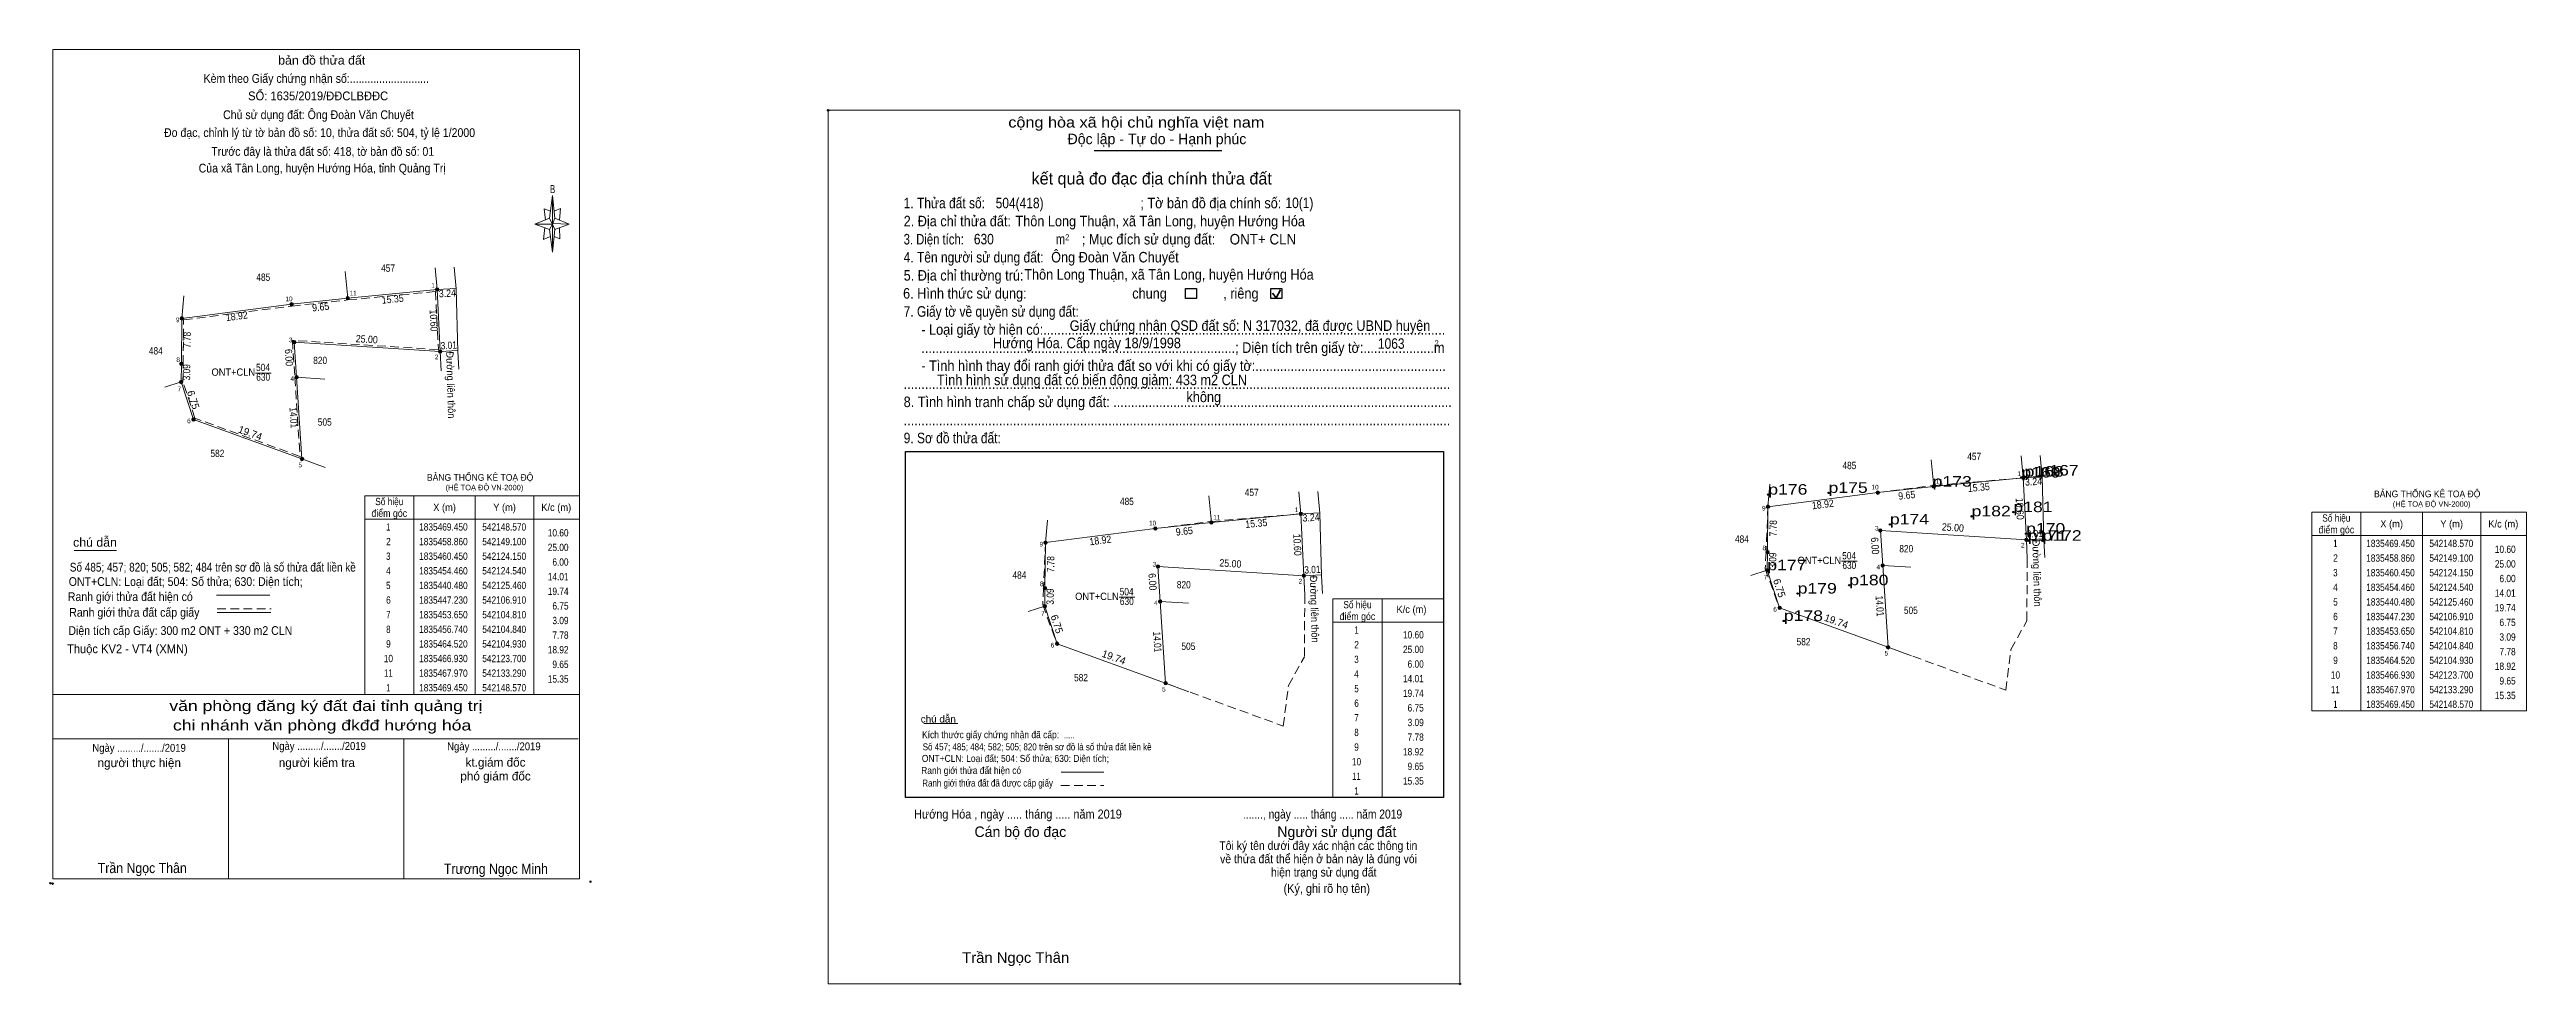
# Model space of a CAD drawing. Header units: metres. Extents: x 541811 to 542235, y 1835383 to 1835543.
import ezdxf
from ezdxf.enums import TextEntityAlignment as Align

# ---------------------------------------------------------------- set-up
doc = ezdxf.new("R2010")
doc.units = ezdxf.units.M
doc.header["$LTSCALE"] = 0.5
doc.header["$PDMODE"] = 32
doc.header["$PDSIZE"] = 0.25
doc.linetypes.add('MEDIUM_DASHED', pattern=[4.5, 3, -1.5])
for name, color, linetype, lineweight in [('1', 7, 'Continuous', 13), ('10', 7, 'Continuous', 13), ('17', 7, 'Continuous', 13), ('2', 7, 'Continuous', 25), ('28', 7, 'Continuous', 13), ('5', 7, 'Continuous', 13), ('6', 7, 'Continuous', 13), ('63', 7, 'Continuous', 13)]:
    doc.layers.add(name, color=color, linetype=linetype, lineweight=lineweight)
doc.layers.add('12', color=7, linetype='Continuous')
doc.layers.add('7', color=7, linetype='Continuous')

msp = doc.modelspace()

# ---------------------------------------------------------------- hatches: boundary and pattern name
at = {"layer": '63'}
for points in [[(541877.7, 1835501.65, 1), (541877.1, 1835501.65, 1)], [(541834.06, 1835496.72, 1), (541833.46, 1835496.72, 1)], [(541852.83, 1835499.13, 1), (541852.23, 1835499.13, 1)], [(541862.42, 1835500.17, 1), (541861.82, 1835500.17, 1)], [(541853.28, 1835492.65, 1), (541852.68, 1835492.65, 1)], [(541833.97, 1835488.94, 1), (541833.37, 1835488.94, 1)], [(541878.23, 1835491.06, 1), (541877.63, 1835491.06, 1)], [(541833.94, 1835485.85, 1), (541833.34, 1835485.85, 1)], [(541853.67, 1835486.66, 1), (541853.07, 1835486.66, 1)], [(541836.04, 1835479.43, 1), (541835.44, 1835479.43, 1)], [(541854.59, 1835472.68, 1), (541853.99, 1835472.68, 1)], [(542124, 1835466.93, 1), (542123.4, 1835466.93, 1)], [(542133.59, 1835467.97, 1), (542132.99, 1835467.97, 1)], [(542148.87, 1835469.45, 1), (542148.27, 1835469.45, 1)], [(542025.35, 1835463.3, 1), (542024.75, 1835463.3, 1)], [(542105.23, 1835464.52, 1), (542104.63, 1835464.52, 1)], [(541981.71, 1835458.37, 1), (541981.11, 1835458.37, 1)], [(542000.48, 1835460.78, 1), (541999.88, 1835460.78, 1)], [(542010.07, 1835461.82, 1), (542009.47, 1835461.82, 1)], [(542124.45, 1835460.45, 1), (542123.85, 1835460.45, 1)], [(542149.4, 1835458.86, 1), (542148.8, 1835458.86, 1)], [(542000.93, 1835454.3, 1), (542000.33, 1835454.3, 1)], [(542105.14, 1835456.74, 1), (542104.54, 1835456.74, 1)], [(542124.84, 1835454.46, 1), (542124.24, 1835454.46, 1)], [(541981.62, 1835450.59, 1), (541981.02, 1835450.59, 1)], [(542025.88, 1835452.71, 1), (542025.28, 1835452.71, 1)], [(542105.11, 1835453.65, 1), (542104.51, 1835453.65, 1)], [(541981.59, 1835447.5, 1), (541980.99, 1835447.5, 1)], [(542001.32, 1835448.31, 1), (542000.72, 1835448.31, 1)], [(542107.21, 1835447.23, 1), (542106.61, 1835447.23, 1)], [(541983.69, 1835441.08, 1), (541983.09, 1835441.08, 1)], [(542125.76, 1835440.48, 1), (542125.16, 1835440.48, 1)], [(542002.24, 1835434.33, 1), (542001.64, 1835434.33, 1)]]:
    msp.add_hatch(color=256, dxfattribs=at).paths.add_polyline_path(points)

# ---------------------------------------------------------------- linework, layer by layer
at = {"layer": '1'}
for p, q in [((541877.05, 1835505.39), (541877.4, 1835501.65)), ((541880.29, 1835505.49), (541880.64, 1835501.75)), ((541862.12, 1835500.17), (541861.66, 1835504.74)), ((542133.29, 1835467.97), (542132.83, 1835472.54)), ((542148.22, 1835473.19), (542148.57, 1835469.45)), ((542151.46, 1835473.29), (542151.81, 1835469.55)), ((542024.7, 1835467.04), (542025.05, 1835463.3)), ((542027.94, 1835467.14), (542028.29, 1835463.4)), ((542009.77, 1835461.82), (542009.31, 1835466.39))]:
    msp.add_line(p, q, dxfattribs=at)
for points in [[(541877.4, 1835501.65), (541877.93, 1835491.06), (541852.98, 1835492.65), (541853.37, 1835486.66), (541854.29, 1835472.68), (541835.74, 1835479.43), (541833.64, 1835485.85), (541833.67, 1835488.94), (541833.76, 1835496.72), (541852.53, 1835499.13), (541862.12, 1835500.17)], [(542148.57, 1835469.45), (542149.1, 1835458.86), (542124.15, 1835460.45), (542124.54, 1835454.46), (542125.46, 1835440.48), (542106.91, 1835447.23), (542104.81, 1835453.65), (542104.84, 1835456.74), (542104.93, 1835464.52), (542123.7, 1835466.93), (542133.29, 1835467.97)], [(542025.05, 1835463.3), (542025.58, 1835452.71), (542000.63, 1835454.3), (542001.02, 1835448.31), (542001.94, 1835434.33), (541983.39, 1835441.08), (541981.29, 1835447.5), (541981.32, 1835450.59), (541981.41, 1835458.37), (542000.18, 1835460.78), (542009.77, 1835461.82)]]:
    msp.add_lwpolyline(points, close=True, dxfattribs=at)
at = {"layer": '1', "linetype": 'MEDIUM_DASHED'}
msp.add_lwpolyline([(541877.12, 1835501.32), (541877.61, 1835491.38), (541852.66, 1835492.97), (541853.07, 1835486.64), (541853.96, 1835473.12), (541835.98, 1835479.66), (541833.94, 1835485.9), (541833.97, 1835488.94), (541834.06, 1835496.46), (541852.57, 1835498.83), (541862.15, 1835499.87)], close=True, dxfattribs=at)
at = {"layer": '10'}
for p, q in [((541877.4, 1835501.65), (541877.93, 1835491.06)), ((541880.64, 1835501.75), (541880.94, 1835491.04)), ((541833.76, 1835496.72), (541833.67, 1835488.94)), ((541834.08, 1835500.55), (541833.76, 1835496.72)), ((541877.93, 1835491.06), (541878.09, 1835487.78)), ((541880.94, 1835491.04), (541881.09, 1835488.05)), ((541830.82, 1835484.94), (541833.64, 1835485.85)), ((541833.64, 1835485.85), (541835.74, 1835479.43)), ((542105.25, 1835468.35), (542104.93, 1835464.52)), ((542148.57, 1835469.45), (542149.1, 1835458.86)), ((542151.81, 1835469.55), (542152.11, 1835458.84)), ((542025.05, 1835463.3), (542025.58, 1835452.71)), ((542028.29, 1835463.4), (542028.59, 1835452.69)), ((542104.93, 1835464.52), (542104.84, 1835456.74)), ((541981.41, 1835458.37), (541981.32, 1835450.59)), ((541981.73, 1835462.2), (541981.41, 1835458.37)), ((542149.1, 1835458.86), (542149.26, 1835455.58)), ((542152.11, 1835458.84), (542152.26, 1835455.85)), ((542025.58, 1835452.71), (542025.74, 1835449.43)), ((542028.59, 1835452.69), (542028.74, 1835449.7)), ((542101.99, 1835452.74), (542104.81, 1835453.65)), ((542104.81, 1835453.65), (542106.91, 1835447.23)), ((541978.47, 1835446.59), (541981.29, 1835447.5)), ((541981.29, 1835447.5), (541983.39, 1835441.08))]:
    msp.add_line(p, q, dxfattribs=at)
for points in [[(541833.76, 1835496.72), (541852.53, 1835499.13), (541862.12, 1835500.17)], [(541835.74, 1835479.43), (541854.29, 1835472.68), (541858.28, 1835471.23)], [(542104.93, 1835464.52), (542123.7, 1835466.93), (542133.29, 1835467.97)], [(541981.41, 1835458.37), (542000.18, 1835460.78), (542009.77, 1835461.82)], [(542106.91, 1835447.23), (542125.46, 1835440.48), (542129.45, 1835439.03)], [(541983.39, 1835441.08), (542001.94, 1835434.33), (542005.93, 1835432.88)]]:
    msp.add_lwpolyline(points, dxfattribs=at)
at = {"layer": '17'}
for p, q in [((541815.36, 1835457), (541822.6, 1835457)), ((541960.61, 1835427.43), (541966.4, 1835427.43))]:
    msp.add_line(p, q, dxfattribs=at)
at = {"layer": '2'}
for p, q in [((541989.74, 1835525.46), (542011.58, 1835525.46)), ((541957.5, 1835473.94), (542049.44, 1835473.94)), ((542049.44, 1835473.94), (542049.44, 1835414.76))]:
    msp.add_line(p, q, dxfattribs=at)
at = {"layer": '2', "lineweight": 35}
for p, q in [((542020.21, 1835501.04), (542020.82, 1835500.24)), ((542020.82, 1835500.24), (542021.57, 1835501.58))]:
    msp.add_line(p, q, dxfattribs=at)
at = {"layer": '2', "lineweight": 13}
msp.add_lwpolyline([(541944.25, 1835532.31), (542052.26, 1835532.31), (542052.26, 1835382.92), (541944.25, 1835382.92)], close=True, dxfattribs=at)
at = {"layer": '2'}
for points in [[(542005.37, 1835501.84), (542007.23, 1835501.84), (542007.23, 1835500.11), (542005.37, 1835500.11)], [(542019.96, 1835501.84), (542021.82, 1835501.84), (542021.82, 1835500.11), (542019.96, 1835500.11)]]:
    msp.add_lwpolyline(points, close=True, dxfattribs=at)
msp.add_lwpolyline([(542049.44, 1835414.76), (541957.5, 1835414.76), (541957.5, 1835473.94)], dxfattribs=at)
for p in [(541944.25, 1835532.31), (542052.26, 1835382.92)]:
    msp.add_point(p, dxfattribs=at)
at = {"layer": '28'}
for p, q in [((541862.12, 1835500.17), (541877.4, 1835501.65)), ((541852.98, 1835492.65), (541877.93, 1835491.06)), ((541833.67, 1835488.94), (541833.64, 1835485.85)), ((541853.37, 1835486.66), (541858.18, 1835486.35)), ((542133.29, 1835467.97), (542148.57, 1835469.45)), ((542009.77, 1835461.82), (542025.05, 1835463.3)), ((542124.15, 1835460.45), (542149.1, 1835458.86)), ((542000.63, 1835454.3), (542025.58, 1835452.71)), ((542104.84, 1835456.74), (542104.81, 1835453.65)), ((542124.54, 1835454.46), (542129.35, 1835454.15)), ((541981.32, 1835450.59), (541981.29, 1835447.5)), ((542001.02, 1835448.31), (542005.83, 1835448))]:
    msp.add_line(p, q, dxfattribs=at)
for points in [[(541852.98, 1835492.65), (541853.37, 1835486.66), (541854.29, 1835472.68)], [(542124.15, 1835460.45), (542124.54, 1835454.46), (542125.46, 1835440.48)], [(542000.63, 1835454.3), (542001.02, 1835448.31), (542001.94, 1835434.33)]]:
    msp.add_lwpolyline(points, dxfattribs=at)
at = {"layer": '5'}
for p, q in [((541896.6, 1835513.84), (541897.1, 1835517.74)), ((541897.5, 1835513.84), (541900, 1835512.84)), ((541896.6, 1835511.94), (541894.1, 1835512.84)), ((541897.5, 1835511.94), (541897.1, 1835508.04)), ((541898.4, 1835510.34), (541897.4, 1835510.74)), ((541898.3, 1835512.24), (541898.4, 1835510.34)), ((541811.72, 1835432.4), (541901.72, 1835432.4)), ((541811.72, 1835424.8), (541901.52, 1835424.8)), ((541811.72, 1835424.8), (541901.52, 1835424.8)), ((541811.72, 1835424.8), (541901.52, 1835424.8)), ((541841.72, 1835400.9), (541841.72, 1835424.8)), ((541871.72, 1835400.9), (541871.72, 1835424.8))]:
    msp.add_line(p, q, dxfattribs=at)
for points in [[(541811.72, 1835542.7), (541901.72, 1835542.7), (541901.72, 1835400.9), (541811.72, 1835400.9)], [(541897.1, 1835517.74), (541897.5, 1835513.84), (541897.1, 1835512.84)], [(541897.1, 1835512.84), (541894.1, 1835512.84), (541896.6, 1835513.84), (541897.5, 1835511.94), (541900, 1835512.84), (541897.1, 1835512.94)], [(541897.1, 1835512.84), (541897.1, 1835508.04), (541896.6, 1835511.94)]]:
    msp.add_lwpolyline(points, close=True, dxfattribs=at)
for points in [[(541897.1, 1835512.84), (541896.6, 1835513.84), (541894.1, 1835512.84)], [(541896.8, 1835515.04), (541895.7, 1835515.44), (541895.9, 1835513.54)], [(541897.4, 1835515.04), (541898.5, 1835515.54), (541898.3, 1835513.54)], [(541895.8, 1835512.24), (541895.6, 1835510.24), (541896.7, 1835510.74)], [(541897.1, 1835512.84), (541897.5, 1835511.94), (541900, 1835512.84)], [(541901.72, 1835400.9), (541811.72, 1835400.9), (541811.72, 1835424.8)]]:
    msp.add_lwpolyline(points, dxfattribs=at)
for p in [(541811.26, 1835400.12), (541811.66, 1835400.06)]:
    msp.add_point(p, dxfattribs=at)
at = {"layer": '6'}
for p, q in [((541839.66, 1835449.38), (541848.8, 1835449.38)), ((541839.8, 1835446.44), (541848.94, 1835446.44)), ((541984.06, 1835419.11), (541991.36, 1835419.11))]:
    msp.add_line(p, q, dxfattribs=at)
at = {"layer": '6', "linetype": 'MEDIUM_DASHED'}
for p, q in [((541839.8, 1835447.06), (541849, 1835447.06)), ((541984.04, 1835416.86), (541991.4, 1835416.86))]:
    msp.add_line(p, q, dxfattribs=at)
at = {"layer": '6'}
msp.add_point((541903.62, 1835400.4), dxfattribs=at)
at = {"layer": '63'}
for p, q in [((541880.64, 1835501.81), (541877.4, 1835501.65)), ((541880.94, 1835491.21), (541877.93, 1835491.06)), ((541846.34, 1835487.38), (541849.02, 1835487.38)), ((542151.81, 1835469.61), (542148.57, 1835469.45)), ((541873.42, 1835466.4), (541873.42, 1835432.4)), ((541883.92, 1835466.4), (541883.92, 1835432.4)), ((541893.92, 1835466.4), (541893.92, 1835432.4)), ((542028.29, 1835463.46), (542025.05, 1835463.3)), ((542206.3, 1835463.58), (542206.3, 1835429.58)), ((542216.8, 1835463.58), (542216.8, 1835429.58)), ((542226.8, 1835463.58), (542226.8, 1835429.58)), ((541865.02, 1835462.4), (541901.72, 1835462.4)), ((542152.11, 1835459.01), (542149.1, 1835458.86)), ((542197.9, 1835459.58), (542234.6, 1835459.58)), ((542117.51, 1835455.18), (542120.19, 1835455.18)), ((542028.59, 1835452.86), (542025.58, 1835452.71)), ((541993.99, 1835449.03), (541996.67, 1835449.03)), ((542038.94, 1835448.76), (542038.94, 1835414.76)), ((542049.44, 1835448.76), (542049.44, 1835414.76)), ((542030.54, 1835444.76), (542049.44, 1835444.76))]:
    msp.add_line(p, q, dxfattribs=at)
at = {"layer": '63', "linetype": 'MEDIUM_DASHED'}
for p, q in [((542149.26, 1835455.58), (542149.18, 1835445.01)), ((542025.74, 1835449.43), (542025.66, 1835438.86))]:
    msp.add_line(p, q, dxfattribs=at)
for points in [[(542123.7, 1835466.93), (542133.27, 1835468.15), (542148.57, 1835469.45)], [(542000.18, 1835460.78), (542009.75, 1835462), (542025.05, 1835463.3)], [(542104.93, 1835464.52), (542104.59, 1835456.76), (542104.46, 1835453.9), (542106.87, 1835447.24)], [(541981.41, 1835458.37), (541981.07, 1835450.61), (541980.94, 1835447.75), (541983.35, 1835441.09)], [(542125.46, 1835440.48), (542145.58, 1835433.16), (542146.47, 1835440.11), (542149.18, 1835445.01)], [(542001.94, 1835434.33), (542022.06, 1835427.01), (542022.95, 1835433.96), (542025.66, 1835438.86)]]:
    msp.add_lwpolyline(points, dxfattribs=at)
at = {"layer": '63'}
for points in [[(541865.02, 1835466.4), (541901.72, 1835466.4), (541901.72, 1835432.4), (541865.02, 1835432.4)], [(542197.9, 1835463.58), (542234.6, 1835463.58), (542234.6, 1835429.58), (542197.9, 1835429.58)]]:
    msp.add_lwpolyline(points, close=True, dxfattribs=at)
msp.add_lwpolyline([(542049.44, 1835414.76), (542030.54, 1835414.76), (542030.54, 1835448.76), (542049.44, 1835448.76)], dxfattribs=at)
for centre in [(541877.4, 1835501.65), (541833.76, 1835496.72), (541852.53, 1835499.13), (541862.12, 1835500.17), (541852.98, 1835492.65), (541833.67, 1835488.94), (541877.93, 1835491.06), (541833.64, 1835485.85), (541853.37, 1835486.66), (541835.74, 1835479.43), (541854.29, 1835472.68), (542123.7, 1835466.93), (542133.29, 1835467.97), (542148.57, 1835469.45), (542025.05, 1835463.3), (542104.93, 1835464.52), (541981.41, 1835458.37), (542000.18, 1835460.78), (542009.77, 1835461.82), (542124.15, 1835460.45), (542149.1, 1835458.86), (542000.63, 1835454.3), (542104.84, 1835456.74), (542124.54, 1835454.46), (541981.32, 1835450.59), (542025.58, 1835452.71), (542104.81, 1835453.65), (541981.29, 1835447.5), (542001.02, 1835448.31), (542106.91, 1835447.23), (541983.39, 1835441.08), (542125.46, 1835440.48), (542001.94, 1835434.33)]:
    msp.add_circle(centre, 0.3, dxfattribs=at)
at = {"layer": '7'}
for p in [(542104.98, 1835466.58), (542115.28, 1835466.88), (542133.08, 1835467.95), (542148.26, 1835469.51), (542148.81, 1835469.65), (542151.35, 1835469.85), (542139.74, 1835462.87), (542146.89, 1835463.59), (542125.77, 1835461.49), (542149.06, 1835459.91), (542149.36, 1835458.7), (542151.86, 1835458.7), (542104.81, 1835453.65), (542110, 1835449.66), (542118.83, 1835451.09), (542107.64, 1835444.99)]:
    msp.add_point(p, dxfattribs=at)

# ---------------------------------------------------------------- texts
at = {"layer": '1'}
for s, width, p in [('ONT+CLN', 0.95, (541842.55, 1835486.91)), ('504', 0.85, (541847.63, 1835487.71)), ('630', 0.85, (541847.66, 1835486.06)), ('ONT+CLN', 0.95, (542113.72, 1835454.71)), ('504', 0.85, (542118.8, 1835455.51)), ('630', 0.85, (542118.83, 1835453.86)), ('ONT+CLN', 0.95, (541990.2, 1835448.56)), ('504', 0.85, (541995.28, 1835449.36)), ('630', 0.85, (541995.31, 1835447.71))]:
    msp.add_text(s, height=1.25, dxfattribs=dict(at, width=width)).set_placement(p, align=Align.CENTER)
for s, height, width, p in [('BẢNG THỐNG KÊ TOẠ ĐỘ ', 1.15, 0.95, (541875.66, 1835468.95)), ('(HỆ TOẠ ĐỘ VN-2000)', 0.93, 0.9, (541878.86, 1835467.33)), ('BẢNG THỐNG KÊ TOẠ ĐỘ ', 1.15, 0.95, (542208.54, 1835466.13)), ('(HỆ TOẠ ĐỘ VN-2000)', 0.93, 0.9, (542211.74, 1835464.51))]:
    msp.add_text(s, height=height, dxfattribs=dict(at, width=width)).set_placement(p)
at = {"layer": '12', "width": 1.25}
for s, p in [('p169', (542148.26, 1835469.51)), ('p168', (542148.81, 1835469.65)), ('p167', (542151.35, 1835469.85)), ('p176', (542104.98, 1835466.58)), ('p175', (542115.28, 1835466.88)), ('p173', (542133.08, 1835467.95)), ('p174', (542125.77, 1835461.49)), ('p182', (542139.74, 1835462.87)), ('p181', (542146.89, 1835463.59)), ('p170', (542149.06, 1835459.91)), ('p171', (542149.36, 1835458.7)), ('p172', (542151.86, 1835458.7)), ('p177', (542104.81, 1835453.65)), ('p179', (542110, 1835449.66)), ('p180', (542118.83, 1835451.09)), ('p178', (542107.64, 1835444.99))]:
    msp.add_text(s, height=1.8, dxfattribs=at).set_placement(p)
at = {"layer": '2'}
for s, height, width, p in [('cộng hòa xã hội chủ nghĩa việt nam', 1.803, 1.15, (541975.05, 1835529.36)), ('1. Thửa đất số:', 1.803, 0.85, (541957.16, 1835515.55)), ('; Tờ bản đồ địa chính số:', 1.803, 0.9, (541997.62, 1835515.55)), ('2. Địa chỉ thửa đất:', 1.803, 0.9, (541957.16, 1835512.46)), ('504(418)', 1.8, 0.85, (541972.89, 1835515.55)), ('Thôn Long Thuận, xã Tân Long, huyện Hướng Hóa', 1.8, 0.9, (541976.28, 1835512.46)), ('10(1)', 1.8, 0.85, (542022.43, 1835515.58)), ('3. Diện tích:', 1.803, 0.8, (541957.16, 1835509.36)), ('630', 1.8, 0.85, (541969.16, 1835509.38)), ('m', 1.803, 0.8, (541983.16, 1835509.36)), ('2', 1.03, 0.8, (541984.78, 1835510.09)), ('; Mục đích sử dụng đất:', 1.803, 0.9, (541987.62, 1835509.36)), ('ONT+ CLN', 1.8, 0.95, (542012.9, 1835509.36)), ('4. Tên người sử dụng đất:', 1.803, 0.85, (541957.16, 1835506.28)), ('5. Địa chỉ thường trú:', 1.803, 0.9, (541957.16, 1835503.18)), ('Thôn Long Thuận, xã Tân Long, huyện Hướng Hóa', 1.8, 0.9, (541977.78, 1835503.34)), ('Ông Đoàn Văn Chuyết', 1.8, 0.9, (541982.38, 1835506.29)), ('6. Hình thức sử dụng:', 1.803, 0.9, (541957.06, 1835500.1)), ('chung                , riêng', 1.803, 0.9, (541996.24, 1835500.1)), ('7. Giấy tờ về quyền sử dụng đất:', 1.803, 0.85, (541957.16, 1835497)), ('Giấy chứng nhận QSD đất số: N 317032, đã được UBND huyện', 1.8, 0.9, (541985.55, 1835494.58)), ('     - Loại giấy tờ hiện có:..................................................................................................................', 1.803, 0.9, (541957.16, 1835493.92)), ('     .........................................................................................; Diện tích trên giấy tờ:....................m', 1.803, 0.9, (541957.16, 1835490.82)), ('Hướng Hóa. Cấp ngày 18/9/1998', 1.8, 0.9, (541972.42, 1835491.62)), ('1063', 1.8, 0.85, (542038.24, 1835491.52)), ('2', 1.03, 0.8, (542047.93, 1835491.96)), ('     - Tình hình thay đổi ranh giới thửa đất so với khi có giấy tờ:......................................................', 1.803, 0.9, (541957.16, 1835487.74)), ('...........................................................................................................................................................', 1.803, 0.9, (541957.16, 1835484.64)), ('Tình hình sử dụng đất có biến động giảm: 433 m2 CLN', 1.8, 0.9, (541962.86, 1835485.3)), ('không', 1.803, 0.9, (542005.51, 1835482.4)), ('8. Tình hình tranh chấp sử dụng đất: ................................................................................................', 1.803, 0.9, (541957.16, 1835481.55)), ('9. Sơ đồ thửa đất:', 1.803, 0.85, (541957.16, 1835475.37)), ('...........................................................................................................................................................', 1.803, 0.9, (541957.16, 1835478.46)), ('Hướng Hóa , ngày ..... tháng ..... năm 2019', 1.544, 0.9, (541958.93, 1835411.18)), ('......., ngày ..... tháng ..... năm 2019', 1.544, 0.85, (542015.16, 1835411.18)), ('(Ký, ghi rõ họ tên)', 1.545, 0.9, (542022.11, 1835398.46)), ('Trần Ngọc Thân', 1.804, 1.05, (541967.16, 1835386.51))]:
    msp.add_text(s, height=height, dxfattribs=dict(at, width=width)).set_placement(p)
for s, p in [('Độc lập - Tự do - Hạnh phúc', (541985.18, 1835526.51)), ('Cán bộ đo đạc', (541969.27, 1835408.03)), ('Người sử dụng đất', (542021.04, 1835408.03))]:
    msp.add_text(s, height=1.803, dxfattribs=at).set_placement(p)
for s, height, p in [('kết quả đo đạc địa chính thửa đất', 2.061, (541999.565, 1835519.62)), ('.', 0.5152, (542052.2549, 1835382.64))]:
    msp.add_text(s, height=height, dxfattribs=at).set_placement(p, align=Align.CENTER)
for s, height, width, p in [('.....', 1, 0.95, (541985.455, 1835424.9)), ('Tôi ký tên dưới đây xác nhận các thông tin', 1.489, 0.9, (542028.045, 1835405.82)), ('về thửa đất thể hiện ở bản này là đúng vói', 1.489, 0.9, (542028.08, 1835403.55)), ('hiện trạng sử dụng đất', 1.489, 0.9, (542028.98, 1835401.27))]:
    msp.add_text(s, height=height, dxfattribs=dict(at, width=width)).set_placement(p, align=Align.CENTER)
at = {"layer": '5'}
for s, height, width, p in [('bản đồ thửa đất', 1.5, 1.05, (541857.67, 1835540.12)), ('Kèm theo Giấy chứng nhận số:...........................', 1.5, 0.9, (541856.74, 1835537)), ('SỐ: 1635/2019/ĐĐCLBĐĐC', 1.5, 0.95, (541857.055, 1835534.02)), ('Chủ sử dụng đất: Ông Đoàn Văn Chuyết', 1.5, 0.9, (541857.115, 1835530.8)), ('Đo đạc, chỉnh lý từ tờ bản đồ số: 10, thửa đất số: 504, tỷ lệ 1/2000 ', 1.5, 0.9, (541857.55, 1835527.74)), ('Trước đây là thửa đất số: 418, tờ bản đồ số: 01', 1.5, 0.9, (541857.84, 1835524.52)), ('Của xã Tân Long, huyện Hướng Hóa, tỉnh Quảng Trị', 1.5, 0.9, (541857.745, 1835521.67)), ('B', 1.378, 0.75, (541897.135, 1835518.14)), ('văn phòng đăng ký đất đai tỉnh quảng trị', 1.8, 1.25, (541858.38, 1835429.57)), ('chi nhánh văn phòng đkđđ hướng hóa', 1.8, 1.25, (541857.735, 1835426.25)), ('Ngày ........./......./2019', 1.35, 0.9, (541857.225, 1835422.92)), ('Ngày ........./......./2019', 1.35, 0.9, (541826.445, 1835422.6)), ('Ngày ........./......./2019', 1.35, 0.9, (541887.105, 1835422.86)), ('Trần Ngọc Thân', 1.75, 0.9, (541826.985, 1835401.86)), ('Trương Ngọc Minh', 1.75, 0.9, (541887.445, 1835401.72))]:
    msp.add_text(s, height=height, dxfattribs=dict(at, width=width)).set_placement(p, align=Align.CENTER)
for s, p in [('người thực hiện', (541826.47, 1835419.98)), ('người kiểm tra', (541856.835, 1835420)), ('kt.giám đốc', (541887.385, 1835420.06)), ('phó giám đốc', (541887.38, 1835417.7))]:
    msp.add_text(s, height=1.5, dxfattribs=at).set_placement(p, align=Align.CENTER)
at = {"layer": '6'}
for s, height, width, p in [('chú dẫn', 1.5, 1.05, (541815.16, 1835457.68)), ('Số 485; 457; 820; 505; 582; 484 trên sơ đồ là số thửa đất liền kề', 1.5, 0.85, (541814.6, 1835453.42)), ('Ranh giới thửa đất hiện có ', 1.5, 0.9, (541814.26, 1835448.38)), ('ONT+CLN: Loại đất; 504: Số thửa; 630: Diện tích;', 1.5, 0.9, (541814.42, 1835450.96)), ('Ranh giới thửa đất cấp giấy', 1.5, 0.9, (541814.5, 1835445.7)), ('Diện tích cấp Giấy: 300 m2 ONT + 330 m2 CLN', 1.5, 0.9, (541814.36, 1835442.58)), ('Thuộc KV2 - VT4 (XMN)', 1.5, 0.95, (541814.12, 1835439.46)), ('chú dẫn', 1.2, 1.05, (541960.08, 1835427.61)), ('Kích thước giấy chứng nhận đã cấp:', 1.2, 0.9, (541960.3, 1835424.93)), ('Ranh giới thửa đất hiện có ', 1.2, 0.9, (541960.15, 1835418.82)), ('ONT+CLN: Loại đất; 504: Số thửa; 630: Diện tích;', 1.2, 0.9, (541960.27, 1835420.87)), ('Số 457; 485; 484; 582; 505; 820 trên sơ đồ là số thửa đất liền kề', 1.2, 0.85, (541960.42, 1835422.85)), ('Ranh giới thửa đất đã được cấp giấy', 1.2, 0.85, (541960.34, 1835416.66))]:
    msp.add_text(s, height=height, dxfattribs=dict(at, width=width)).set_placement(p)
at = {"layer": '63'}
for s, width, p in [('457', 0.85, (541869.015, 1835504.69)), ('485', 0.85, (541847.675, 1835503.14)), ('484', 0.85, (541829.3, 1835490.55)), ('820', 0.85, (541857.4, 1835488.91)), ('505', 0.85, (541858.185, 1835478.37)), ('582', 0.85, (541839.835, 1835473.01)), ('485', 0.85, (542118.845, 1835470.94)), ('457', 0.85, (542140.185, 1835472.49)), ('457', 0.85, (542016.665, 1835466.34)), ('điểm góc', 0.9, (541869.22, 1835462.78)), ('Số hiệu', 0.85, (541869.22, 1835464.78)), ('X (m)', 0.95, (541878.67, 1835463.78)), ('Y (m)', 0.95, (541888.925, 1835463.78)), ('K/c (m)', 0.95, (541897.765, 1835463.78)), ('485', 0.85, (541995.325, 1835464.79)), ('Số hiệu', 0.85, (542202.1, 1835461.96)), (' 2', 0.85, (541868.875, 1835457.93)), (' 1', 0.75, (541868.87, 1835460.43)), ('1835469.450', 0.85, (541878.47, 1835460.43)), ('1835458.860', 0.85, (541878.47, 1835457.93)), ('542148.570', 0.85, (541888.87, 1835460.43)), ('542149.100', 0.85, (541888.87, 1835457.93)), ('484', 0.85, (542100.47, 1835458.35)), ('điểm góc', 0.9, (542202.1, 1835459.96)), (' 1', 0.75, (542201.75, 1835457.61)), ('1835469.450', 0.85, (542211.35, 1835457.61)), ('X (m)', 0.95, (542211.55, 1835460.96)), ('542148.570', 0.85, (542221.75, 1835457.61)), ('Y (m)', 0.95, (542221.805, 1835460.96)), ('K/c (m)', 0.95, (542230.645, 1835460.96)), (' 4', 0.85, (541868.87, 1835452.93)), (' 3', 0.8, (541868.865, 1835455.43)), ('1835460.450', 0.85, (541878.47, 1835455.43)), ('1835454.460', 0.85, (541878.47, 1835452.93)), ('542124.150', 0.85, (541888.87, 1835455.43)), ('542124.540', 0.85, (541888.87, 1835452.93)), ('820', 0.85, (542128.57, 1835456.71)), (' 2', 0.85, (542201.755, 1835455.11)), ('1835458.860', 0.85, (542211.35, 1835455.11)), ('542149.100', 0.85, (542221.75, 1835455.11)), (' 5', 0.8, (541868.875, 1835450.43)), ('1835440.480', 0.85, (541878.47, 1835450.43)), ('542125.460', 0.85, (541888.87, 1835450.43)), ('484', 0.85, (541976.95, 1835452.2)), ('820', 0.85, (542005.05, 1835450.56)), (' 4', 0.85, (542201.75, 1835450.11)), (' 3', 0.8, (542201.745, 1835452.61)), ('1835460.450', 0.85, (542211.35, 1835452.61)), ('1835454.460', 0.85, (542211.35, 1835450.11)), ('542124.150', 0.85, (542221.75, 1835452.61)), ('542124.540', 0.85, (542221.75, 1835450.11)), (' 6', 0.85, (541868.875, 1835447.93)), (' 7', 0.8, (541868.875, 1835445.43)), ('1835447.230', 0.85, (541878.47, 1835447.93)), ('1835453.650', 0.85, (541878.47, 1835445.43)), ('542106.910', 0.85, (541888.87, 1835447.93)), ('542104.810', 0.85, (541888.87, 1835445.43)), ('điểm góc', 0.9, (542034.74, 1835445.14)), ('Số hiệu', 0.85, (542034.74, 1835447.14)), ('K/c (m)', 0.95, (542043.975, 1835446.34)), ('505', 0.85, (542129.355, 1835446.17)), (' 5', 0.8, (542201.755, 1835447.61)), (' 6', 0.85, (542201.755, 1835445.11)), ('1835440.480', 0.85, (542211.35, 1835447.61)), ('1835447.230', 0.85, (542211.35, 1835445.11)), ('542125.460', 0.85, (542221.75, 1835447.61)), ('542106.910', 0.85, (542221.75, 1835445.11)), (' 9', 0.85, (541868.87, 1835440.43)), (' 8', 0.8, (541868.875, 1835442.93)), ('1835456.740', 0.85, (541878.47, 1835442.93)), ('1835464.520', 0.85, (541878.47, 1835440.43)), ('542104.840', 0.85, (541888.87, 1835442.93)), ('542104.930', 0.85, (541888.87, 1835440.43)), ('505', 0.85, (542005.835, 1835440.02)), (' 2', 0.85, (542034.395, 1835440.29)), (' 1', 0.75, (542034.39, 1835442.79)), ('582', 0.85, (542111.005, 1835440.81)), (' 8', 0.8, (542201.755, 1835440.11)), (' 7', 0.8, (542201.755, 1835442.61)), ('1835453.650', 0.85, (542211.35, 1835442.61)), ('1835456.740', 0.85, (542211.35, 1835440.11)), ('542104.810', 0.85, (542221.75, 1835442.61)), ('542104.840', 0.85, (542221.75, 1835440.11)), (' 10', 0.85, (541868.87, 1835437.93)), ('1835466.930', 0.85, (541878.47, 1835437.93)), ('542123.700', 0.85, (541888.87, 1835437.93)), (' 3', 0.8, (542034.385, 1835437.79)), (' 9', 0.85, (542201.75, 1835437.61)), ('1835464.520', 0.85, (542211.35, 1835437.61)), ('542104.930', 0.85, (542221.75, 1835437.61)), (' 11', 0.8, (541868.87, 1835435.43)), (' 1', 0.75, (541868.87, 1835432.93)), ('1835467.970', 0.85, (541878.47, 1835435.43)), ('1835469.450', 0.85, (541878.47, 1835432.93)), ('542133.290', 0.85, (541888.87, 1835435.43)), ('542148.570', 0.85, (541888.87, 1835432.93)), ('582', 0.85, (541987.485, 1835434.66)), (' 4', 0.85, (542034.39, 1835435.29)), (' 5', 0.8, (542034.395, 1835432.79)), (' 10', 0.85, (542201.75, 1835435.11)), (' 11', 0.8, (542201.75, 1835432.61)), ('1835466.930', 0.85, (542211.35, 1835435.11)), ('1835467.970', 0.85, (542211.35, 1835432.61)), ('542123.700', 0.85, (542221.75, 1835435.11)), ('542133.290', 0.85, (542221.75, 1835432.61)), (' 6', 0.85, (542034.395, 1835430.29)), (' 7', 0.8, (542034.395, 1835427.79)), (' 1', 0.75, (542201.75, 1835430.11)), ('1835469.450', 0.85, (542211.35, 1835430.11)), ('542148.570', 0.85, (542221.75, 1835430.11)), (' 8', 0.8, (542034.395, 1835425.29)), (' 10', 0.85, (542034.39, 1835420.29)), (' 9', 0.85, (542034.39, 1835422.79)), (' 11', 0.8, (542034.39, 1835417.79)), (' 1', 0.75, (542034.39, 1835415.29))]:
    msp.add_text(s, height=1.25, dxfattribs=dict(at, width=width)).set_placement(p, align=Align.CENTER)
for s, height, width, p in [(' 11', 0.8, 0.9, (541863.66, 1835500.64)), (' 1', 0.8, 0.9, (541877, 1835501.95)), (' 9', 0.8, 0.9, (541833.35, 1835496.06)), (' 10', 0.8, 0.95, (541852.68, 1835499.66)), (' 3', 0.8, 0.95, (541852.67, 1835492.63)), (' 8', 0.8, 0.95, (541833.43, 1835489.27)), (' 2', 0.8, 0.9, (541877.63, 1835489.73)), (' 7', 0.8, 0.9, (541833.63, 1835484.25)), (' 4', 0.8, 0.95, (541852.93, 1835486.02)), (' 6', 0.8, 0.9, (541835.27, 1835478.79)), (' 5', 0.8, 0.9, (541854.3, 1835471.26)), (' 10', 0.8, 0.95, (542123.85, 1835467.46)), (' 11', 0.8, 0.9, (542134.83, 1835468.44)), (' 1', 0.8, 0.9, (542148.17, 1835469.75)), (' 11', 0.8, 0.9, (542011.31, 1835462.29)), (' 1', 0.8, 0.9, (542024.65, 1835463.6)), (' 9', 0.8, 0.9, (542104.52, 1835463.86)), ('10.60', 1.25, 0.85, (541899.87, 1835459.43)), (' 9', 0.8, 0.9, (541981, 1835457.71)), (' 10', 0.8, 0.95, (542000.33, 1835461.31)), (' 3', 0.8, 0.95, (542123.84, 1835460.43)), (' 2', 0.8, 0.9, (542148.8, 1835457.53)), ('25.00', 1.25, 0.85, (541899.87, 1835456.93)), ('6.00', 1.25, 0.85, (541899.87, 1835454.43)), (' 3', 0.8, 0.95, (542000.32, 1835454.28)), (' 8', 0.8, 0.95, (542104.6, 1835457.07)), (' 4', 0.8, 0.95, (542124.1, 1835453.82)), ('25.00', 1.25, 0.85, (542232.75, 1835454.11)), ('10.60', 1.25, 0.85, (542232.75, 1835456.61)), ('14.01', 1.25, 0.85, (541899.87, 1835451.93)), ('19.74', 1.25, 0.85, (541899.87, 1835449.43)), (' 8', 0.8, 0.95, (541981.08, 1835450.92)), (' 2', 0.8, 0.9, (542025.28, 1835451.38)), (' 7', 0.8, 0.9, (542104.8, 1835452.05)), ('14.01', 1.25, 0.85, (542232.75, 1835449.11)), ('6.00', 1.25, 0.85, (542232.75, 1835451.61)), ('3.09', 1.25, 0.85, (541899.87, 1835444.43)), ('6.75', 1.25, 0.85, (541899.87, 1835446.93)), (' 7', 0.8, 0.9, (541981.28, 1835445.9)), (' 4', 0.8, 0.95, (542000.58, 1835447.67)), (' 6', 0.8, 0.9, (542106.44, 1835446.59)), ('19.74', 1.25, 0.85, (542232.75, 1835446.61)), ('7.78', 1.25, 0.85, (541899.87, 1835441.93)), ('10.60', 1.25, 0.85, (542046.08, 1835441.99)), ('3.09', 1.25, 0.85, (542232.75, 1835441.61)), ('6.75', 1.25, 0.85, (542232.75, 1835444.11)), ('18.92', 1.25, 0.85, (541899.87, 1835439.43)), ('9.65', 1.25, 0.85, (541899.87, 1835436.93)), (' 6', 0.8, 0.9, (541982.92, 1835440.44)), ('25.00', 1.25, 0.85, (542046.08, 1835439.49)), ('6.00', 1.25, 0.85, (542046.08, 1835436.99)), (' 5', 0.8, 0.9, (542125.47, 1835439.06)), ('18.92', 1.25, 0.85, (542232.75, 1835436.61)), ('7.78', 1.25, 0.85, (542232.75, 1835439.11)), ('15.35', 1.25, 0.85, (541899.87, 1835434.43)), (' 5', 0.8, 0.9, (542001.95, 1835432.91)), ('14.01', 1.25, 0.85, (542046.08, 1835434.49)), ('19.74', 1.25, 0.85, (542046.08, 1835431.99)), ('15.35', 1.25, 0.85, (542232.75, 1835431.61)), ('9.65', 1.25, 0.85, (542232.75, 1835434.11)), ('6.75', 1.25, 0.85, (542046.08, 1835429.49)), ('3.09', 1.25, 0.85, (542046.08, 1835426.99)), ('7.78', 1.25, 0.85, (542046.08, 1835424.49)), ('18.92', 1.25, 0.85, (542046.08, 1835421.99)), ('9.65', 1.25, 0.85, (542046.08, 1835419.49)), ('15.35', 1.25, 0.85, (542046.08, 1835416.99))]:
    msp.add_text(s, height=height, dxfattribs=dict(at, width=width)).set_placement(p, align=Align.RIGHT)
for s, rotation, width, p in [('15.35', 5.532, 0.9, (541869.8547, 1835499.3987)), ('3.24', 2.827, 0.9, (541879.1842, 1835500.3908)), ('18.92', 7.317, 0.9, (541843.2154, 1835496.4908)), ('9.65', 6.189, 0.9, (541857.5526, 1835498.0564)), ('10.60', 272.865, 0.9, (541876.1923, 1835496.3362)), ('7.78', 89.337, 0.85, (541835.2661, 1835493.0278)), ('25.00', 356.354, 0.9, (541865.3303, 1835492.5421)), ('3.01', 2.853, 0.85, (541879.4139, 1835491.488)), ('3.09', 89.444, 0.85, (541835.1836, 1835487.4989)), ('6.00', 273.725, 0.9, (541851.444, 1835489.9856)), ('Đường liên thôn', 271.605, 0.95, (541879.1094, 1835485.3275)), ('14.01', 273.765, 0.85, (541852.2574, 1835479.696)), ('9.65', 6.189, 0.9, (542128.7226, 1835465.8564)), ('15.35', 5.532, 0.9, (542141.0247, 1835467.1987)), ('3.24', 2.827, 0.9, (542150.3542, 1835468.1908)), ('15.35', 5.532, 0.9, (542017.5047, 1835461.0487)), ('3.24', 2.827, 0.9, (542026.8342, 1835462.0408)), ('18.92', 7.317, 0.9, (542114.3854, 1835464.2908)), ('10.60', 272.865, 0.9, (542147.3623, 1835464.1362)), ('18.92', 7.317, 0.9, (541990.8654, 1835458.1408)), ('9.65', 6.189, 0.9, (542005.2026, 1835459.7064)), ('10.60', 272.865, 0.9, (542023.8423, 1835457.9862)), ('7.78', 89.337, 0.85, (542106.4361, 1835460.8278)), ('6.00', 273.725, 0.9, (542122.614, 1835457.7856)), ('25.00', 356.354, 0.9, (542136.5003, 1835460.3421)), ('3.01', 2.853, 0.85, (542150.5839, 1835459.288)), ('Đường liên thôn', 271.605, 0.95, (542150.2794, 1835453.1275)), ('7.78', 89.337, 0.85, (541982.9161, 1835454.6778)), ('25.00', 356.354, 0.9, (542012.9803, 1835454.1921)), ('3.01', 2.853, 0.85, (542027.0639, 1835453.138)), ('3.09', 89.444, 0.85, (542106.3536, 1835455.2989)), ('3.09', 89.444, 0.85, (541982.8336, 1835449.1489)), ('6.00', 273.725, 0.9, (541999.094, 1835451.6356)), ('Đường liên thôn', 271.605, 0.95, (542026.7594, 1835446.9775)), ('14.01', 273.765, 0.85, (542123.4274, 1835447.496)), ('14.01', 273.765, 0.85, (541999.9074, 1835441.346))]:
    msp.add_text(s, height=1.25, rotation=rotation, dxfattribs=dict(at, width=width)).set_placement(p, align=Align.CENTER)
for s, rotation, p in [('6.75', 288.113, (541835.1125, 1835482.6043)), ('19.74', 340.004, (541845.2313, 1835476.5309)), ('6.75', 288.113, (542106.2825, 1835450.4043)), ('6.75', 288.113, (541982.7625, 1835444.2543)), ('19.74', 340.004, (542116.4013, 1835444.3309)), ('19.74', 340.004, (541992.8813, 1835438.1809))]:
    msp.add_text(s, height=1.25, rotation=rotation, dxfattribs=at).set_placement(p, align=Align.CENTER)

doc.saveas('drawing.dxf')
